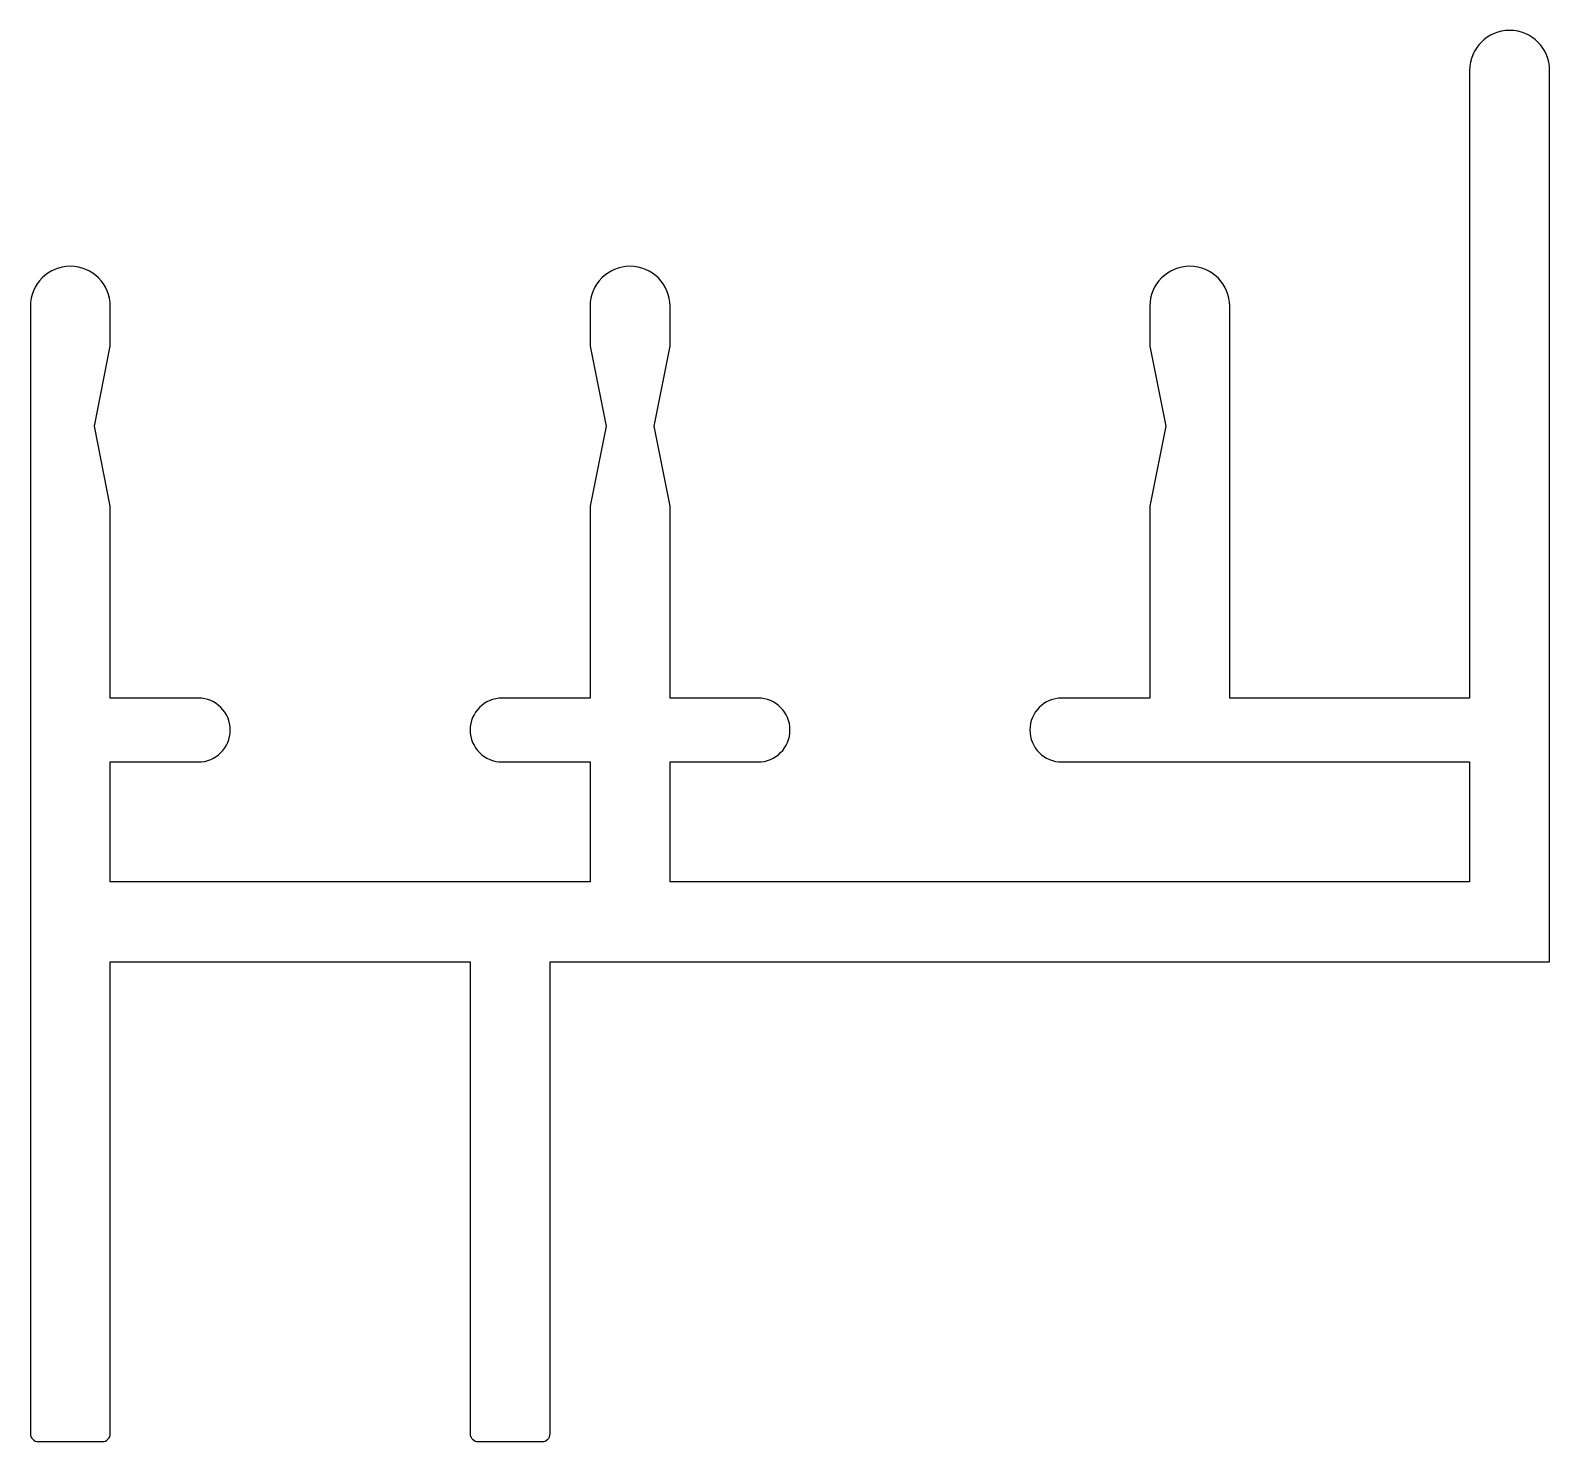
# Model space of a CAD drawing. Extents: x 153.7 to 191.7, y 211 to 246.3.
import ezdxf

# ---------------------------------------------------------------- set-up
doc = ezdxf.new("R2010")
doc.units = 0
doc.layers.get('0').update_dxf_attribs({"linetype": 'CONTINUOUS'})

msp = doc.modelspace()

# ---------------------------------------------------------------- linework, layer by layer
msp.add_lwpolyline([(167.675, 229.552), (165.475, 229.552, 1), (165.475, 227.952), (167.675, 227.952), (167.675, 224.952), (155.675, 224.952), (155.675, 227.952), (157.875, 227.952, 1), (157.875, 229.552), (155.675, 229.552), (155.675, 234.352), (155.275, 236.352), (155.675, 238.352), (155.675, 239.352, 1), (153.675, 239.352), (153.675, 211.152, 0.414214), (153.875, 210.952), (155.475, 210.952, 0.414214), (155.675, 211.152), (155.675, 222.952), (164.675, 222.952), (164.675, 211.152, 0.414214), (164.875, 210.952), (166.475, 210.952, 0.414214), (166.675, 211.152), (166.675, 222.952), (191.675, 222.952), (191.675, 245.252, 1), (189.675, 245.252), (189.675, 229.552), (183.675, 229.552), (183.675, 239.352, 1), (181.675, 239.352), (181.675, 238.352), (182.075, 236.352), (181.675, 234.352), (181.675, 229.552), (179.475, 229.552, 1), (179.475, 227.952), (189.675, 227.952), (189.675, 224.952), (169.675, 224.952), (169.675, 227.952), (171.875, 227.952, 1), (171.875, 229.552), (169.675, 229.552), (169.675, 234.352), (169.275, 236.352), (169.675, 238.352), (169.675, 239.352, 1), (167.675, 239.352), (167.675, 238.352), (168.075, 236.352), (167.675, 234.352)], format="xyb", close=True)

doc.saveas('drawing.dxf')
